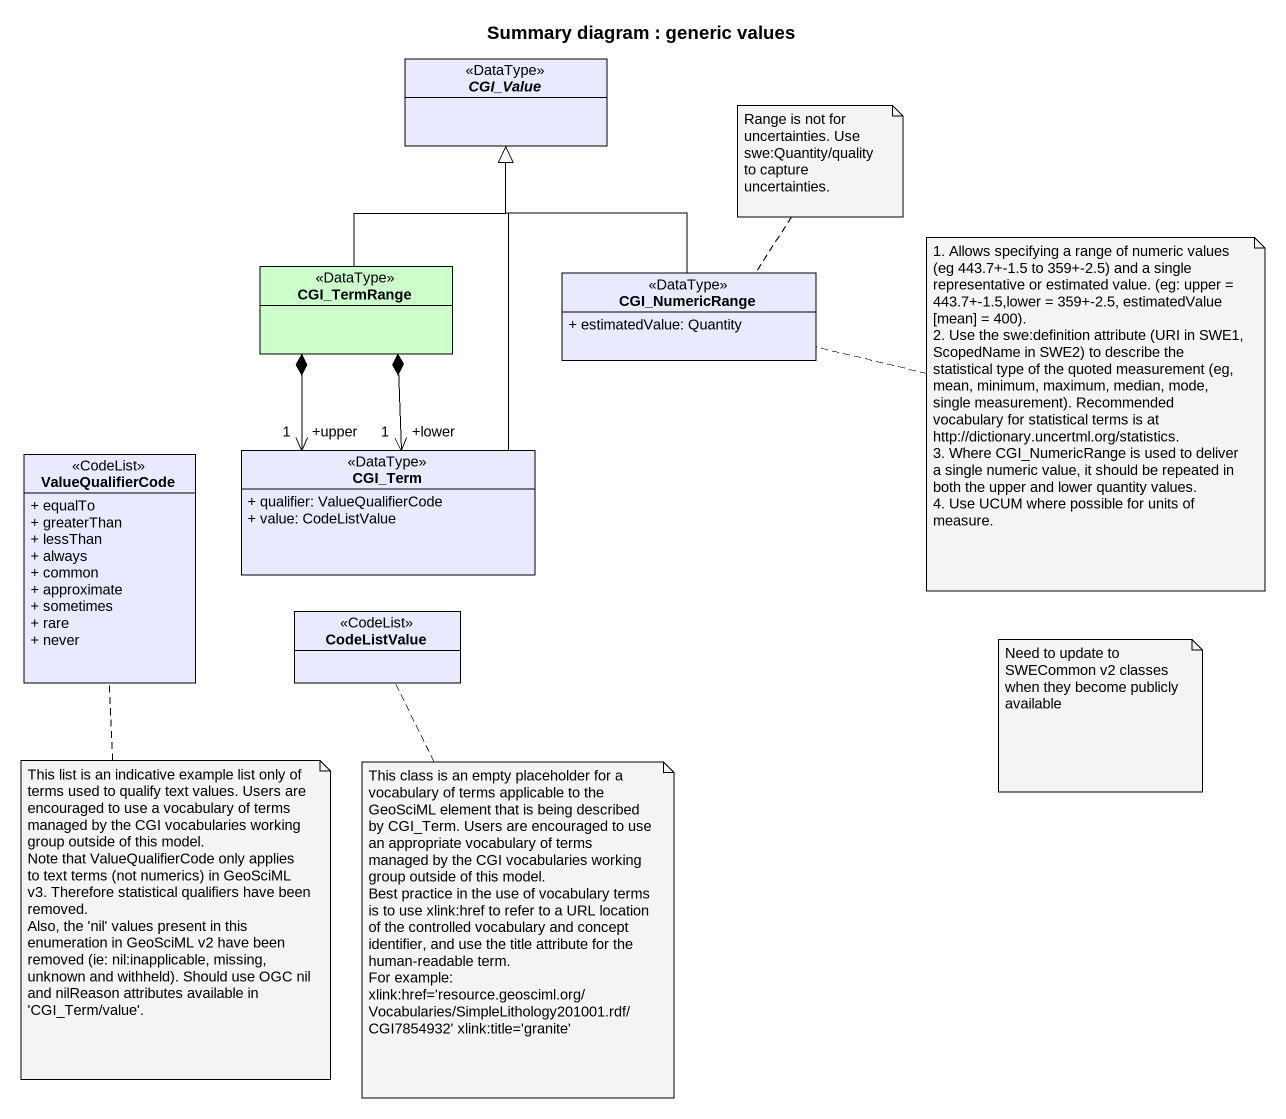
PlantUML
@startuml
title Summary diagram : generic values
hide circle
hide empty members
skinparam classAttributeIconSize 0
abstract class CGI_Value <<DataType>> #E9E9FF
class CGI_TermRange <<DataType>> #CCFFCC
class CGI_NumericRange <<DataType>> #E9E9FF {
  + estimatedValue: Quantity
}
class ValueQualifierCode <<CodeList>> #E9E9FF {
  + equalTo
  + greaterThan
  + lessThan
  + always
  + common
  + approximate
  + sometimes
  + rare
  + never
}
class CGI_Term <<DataType>> #E9E9FF {
  + qualifier: ValueQualifierCode
  + value: CodeListValue
}
class CodeListValue <<CodeList>> #E9E9FF
CGI_TermRange -up-|> CGI_Value
CGI_TermRange *--> "+lower\n1" CGI_Term
CGI_TermRange *--> "+upper\n1" CGI_Term
CGI_NumericRange -up-|> CGI_Value
CGI_Term -up-|> CGI_Value
note top of CGI_NumericRange : Range is not for uncertainties. Use swe:Quantity/quality to capture uncertainties.
note right of CGI_NumericRange
  1. Allows specifying a range of numeric values (eg 443.7+-1.5 to 359+-2.5) and a single representative or estimated value. (eg: upper = 443.7+-1.5,lower = 359+-2.5, estimatedValue [mean] = 400).
  2. Use the swe:definition attribute (URI in SWE1, ScopedName in SWE2) to describe the statistical type of the quoted measurement (eg, mean, minimum, maximum, median, mode, single measurement). Recommended vocabulary for statistical terms is at http://dictionary.uncertml.org/statistics.
  3. Where CGI_NumericRange is used to deliver a single numeric value, it should be repeated in both the upper and lower quantity values.
  4. Use UCUM where possible for units of measure.
end note
note as N3
  Need to update to SWECommon v2 classes when they become publicly available
end note
note bottom of ValueQualifierCode
  This list is an indicative example list only of terms used to qualify text values. Users are encouraged to use a vocabulary of terms managed by the CGI vocabularies working group outside of this model.
  Note that ValueQualifierCode only applies to text terms (not numerics) in GeoSciML v3. Therefore statistical qualifiers have been removed.
  Also, the 'nil' values present in this enumeration in GeoSciML v2 have been removed (ie: nil:inapplicable, missing, unknown and withheld). Should use OGC nil and nilReason attributes available in 'CGI_Term/value'.
end note
note bottom of CodeListValue
  This class is an empty placeholder for a vocabulary of terms applicable to the GeoSciML element that is being described by CGI_Term. Users are encouraged to use an appropriate vocabulary of terms managed by the CGI vocabularies working group outside of this model.
  Best practice in the use of vocabulary terms is to use xlink:href to refer to a URL location of the controlled vocabulary and concept identifier, and use the title attribute for the human-readable term.
  For example: xlink:href='resource.geosciml.org/Vocabularies/SimpleLithology201001.rdf/CGI7854932' xlink:title='granite'
end note
@enduml
